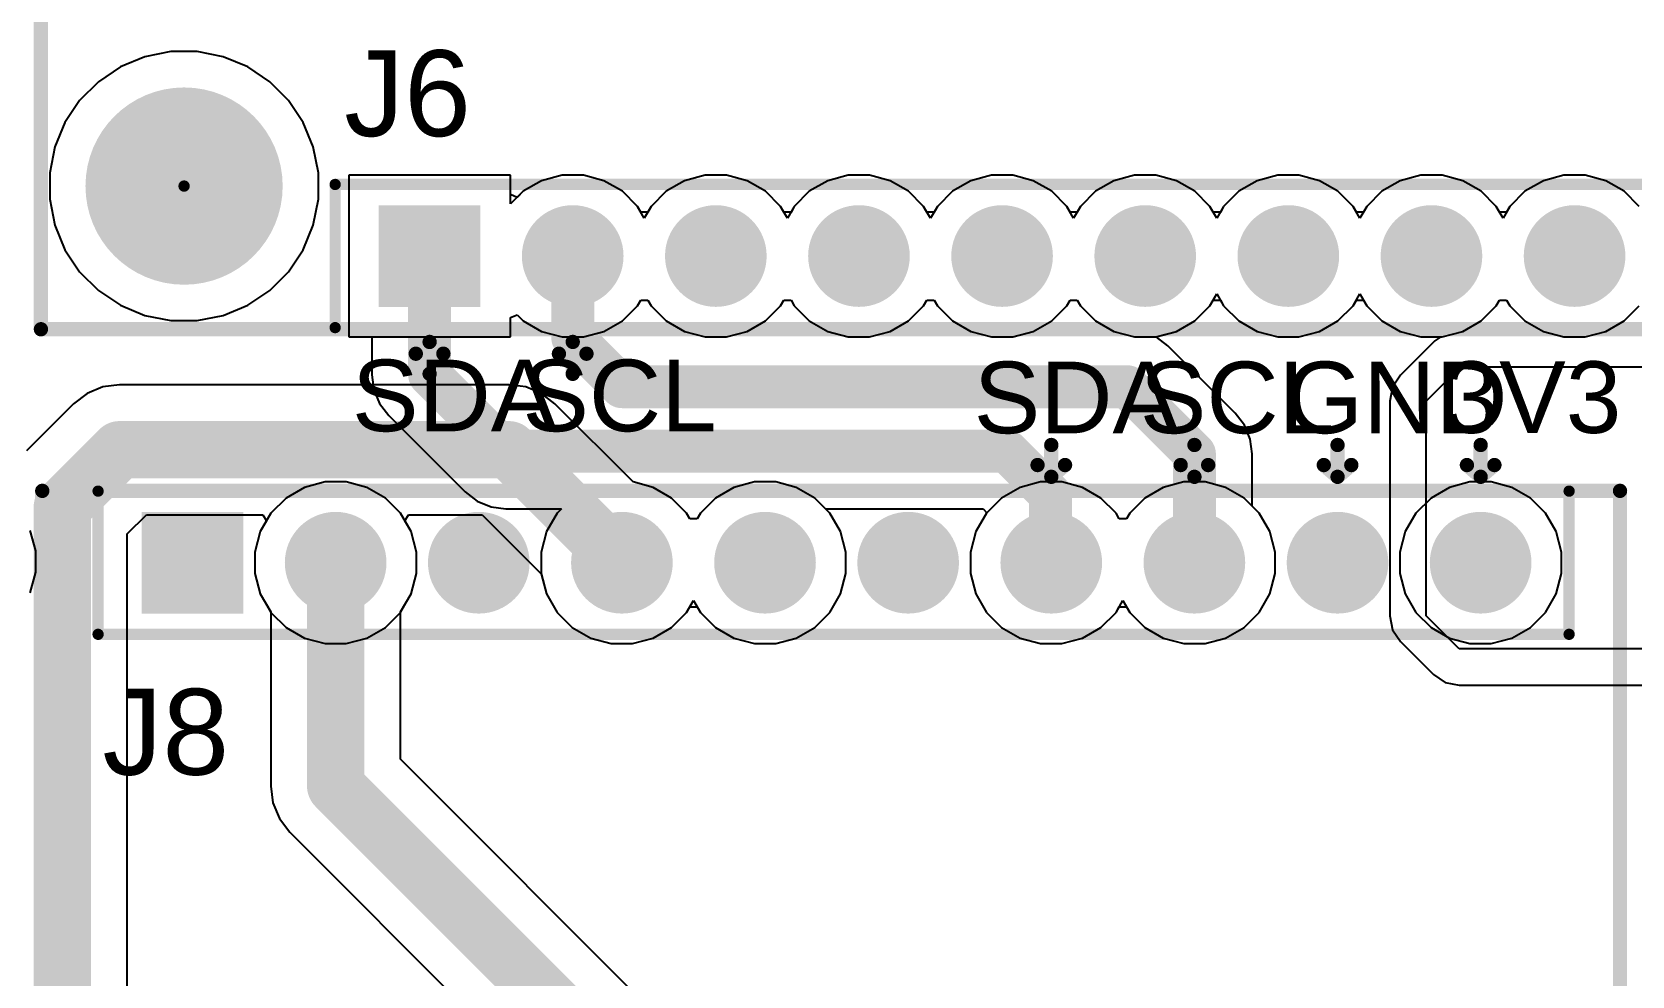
# Model space of a CAD drawing. Header units: millimetres. Extents: x 0 to 97, y 0 to 137.
# Drawn here: x 28.04 to 56.43, y 66.23 to 82.98 of the extents above; entities that cross this region are included whole.
import ezdxf

# ---------------------------------------------------------------- set-up
doc = ezdxf.new("R2010")
doc.units = ezdxf.units.MM
for name, color, linetype in [('BottomLayer', 5, 'Continuous'), ('BottomSolder', 6, 'Continuous'), ('MultiLayer', 9, 'Continuous'), ('PadHoleLayer', 156, 'Continuous'), ('TopLayer', 1, 'Continuous'), ('TopOverlay', 2, 'Continuous'), ('TopSolder', 216, 'Continuous')]:
    doc.layers.add(name, color=color, linetype=linetype)
doc.styles.add('Arial', font='', dxfattribs={"height": 0.2})
doc.styles.get('Arial').set_extended_font_data('Arial')

# ---------------------------------------------------------------- blocks, each defined once
blk = doc.blocks.new('HDR1X10_F______12')
at = {"layer": 'BottomLayer'}
blk.add_hatch(color=5, dxfattribs=at).paths.add_polyline_path([(-12.23, 0.8), (-10.63, 0.8), (-10.63, -0.8), (-12.23, -0.8)])
h = blk.add_hatch(color=5, dxfattribs=at)
edge = h.paths.add_edge_path()
edge.add_arc((-8.89, 0), 0.8, 0, 360)
h = blk.add_hatch(color=5, dxfattribs=at)
edge = h.paths.add_edge_path()
edge.add_arc((-6.35, 0), 0.8, 0, 360)
h = blk.add_hatch(color=5, dxfattribs=at)
edge = h.paths.add_edge_path()
edge.add_arc((-3.81, 0), 0.8, 0, 360)
h = blk.add_hatch(color=5, dxfattribs=at)
edge = h.paths.add_edge_path()
edge.add_arc((-1.27, 0), 0.8, 0, 360)
h = blk.add_hatch(color=5, dxfattribs=at)
edge = h.paths.add_edge_path()
edge.add_arc((1.27, 0), 0.8, 0, 360)
h = blk.add_hatch(color=5, dxfattribs=at)
edge = h.paths.add_edge_path()
edge.add_arc((3.81, 0), 0.8, 0, 360)
h = blk.add_hatch(color=5, dxfattribs=at)
edge = h.paths.add_edge_path()
edge.add_arc((6.35, 0), 0.8, 0, 360)
h = blk.add_hatch(color=5, dxfattribs=at)
edge = h.paths.add_edge_path()
edge.add_arc((8.89, 0), 0.8, 0, 360)
h = blk.add_hatch(color=5, dxfattribs=at)
edge = h.paths.add_edge_path()
edge.add_arc((11.43, 0), 0.8, 0, 360)
at = {"layer": 'BottomSolder'}
blk.add_hatch(color=6, dxfattribs=at).paths.add_polyline_path([(-12.332, 0.902), (-10.528, 0.902), (-10.528, -0.902), (-12.332, -0.902)])
h = blk.add_hatch(color=6, dxfattribs=at)
edge = h.paths.add_edge_path()
edge.add_arc((-8.89, 0), 0.902, 0, 360)
h = blk.add_hatch(color=6, dxfattribs=at)
edge = h.paths.add_edge_path()
edge.add_arc((-6.35, 0), 0.902, 0, 360)
h = blk.add_hatch(color=6, dxfattribs=at)
edge = h.paths.add_edge_path()
edge.add_arc((-3.81, 0), 0.902, 0, 360)
h = blk.add_hatch(color=6, dxfattribs=at)
edge = h.paths.add_edge_path()
edge.add_arc((-1.27, 0), 0.902, 0, 360)
h = blk.add_hatch(color=6, dxfattribs=at)
edge = h.paths.add_edge_path()
edge.add_arc((1.27, 0), 0.902, 0, 360)
h = blk.add_hatch(color=6, dxfattribs=at)
edge = h.paths.add_edge_path()
edge.add_arc((3.81, 0), 0.902, 0, 360)
h = blk.add_hatch(color=6, dxfattribs=at)
edge = h.paths.add_edge_path()
edge.add_arc((6.35, 0), 0.902, 0, 360)
h = blk.add_hatch(color=6, dxfattribs=at)
edge = h.paths.add_edge_path()
edge.add_arc((8.89, 0), 0.902, 0, 360)
h = blk.add_hatch(color=6, dxfattribs=at)
edge = h.paths.add_edge_path()
edge.add_arc((11.43, 0), 0.902, 0, 360)
at = {"layer": 'MultiLayer'}
blk.add_hatch(color=9, dxfattribs=at).paths.add_polyline_path([(-12.23, 0.8), (-10.63, 0.8), (-10.63, -0.8), (-12.23, -0.8)])
h = blk.add_hatch(color=9, dxfattribs=at)
edge = h.paths.add_edge_path()
edge.add_arc((-8.89, 0), 0.8, 0, 360)
h = blk.add_hatch(color=9, dxfattribs=at)
edge = h.paths.add_edge_path()
edge.add_arc((-6.35, 0), 0.8, 0, 360)
h = blk.add_hatch(color=9, dxfattribs=at)
edge = h.paths.add_edge_path()
edge.add_arc((-3.81, 0), 0.8, 0, 360)
h = blk.add_hatch(color=9, dxfattribs=at)
edge = h.paths.add_edge_path()
edge.add_arc((-1.27, 0), 0.8, 0, 360)
h = blk.add_hatch(color=9, dxfattribs=at)
edge = h.paths.add_edge_path()
edge.add_arc((1.27, 0), 0.8, 0, 360)
h = blk.add_hatch(color=9, dxfattribs=at)
edge = h.paths.add_edge_path()
edge.add_arc((3.81, 0), 0.8, 0, 360)
h = blk.add_hatch(color=9, dxfattribs=at)
edge = h.paths.add_edge_path()
edge.add_arc((6.35, 0), 0.8, 0, 360)
h = blk.add_hatch(color=9, dxfattribs=at)
edge = h.paths.add_edge_path()
edge.add_arc((8.89, 0), 0.8, 0, 360)
h = blk.add_hatch(color=9, dxfattribs=at)
edge = h.paths.add_edge_path()
edge.add_arc((11.43, 0), 0.8, 0, 360)
at = {"layer": 'PadHoleLayer'}
h = blk.add_hatch(color=156, dxfattribs=at)
edge = h.paths.add_edge_path()
edge.add_arc((-11.43, 0), 0.475, 0, 360)
h = blk.add_hatch(color=156, dxfattribs=at)
edge = h.paths.add_edge_path()
edge.add_arc((-8.89, 0), 0.475, 0, 360)
h = blk.add_hatch(color=156, dxfattribs=at)
edge = h.paths.add_edge_path()
edge.add_arc((-6.35, 0), 0.475, 0, 360)
h = blk.add_hatch(color=156, dxfattribs=at)
edge = h.paths.add_edge_path()
edge.add_arc((-3.81, 0), 0.475, 0, 360)
h = blk.add_hatch(color=156, dxfattribs=at)
edge = h.paths.add_edge_path()
edge.add_arc((-1.27, 0), 0.475, 0, 360)
h = blk.add_hatch(color=156, dxfattribs=at)
edge = h.paths.add_edge_path()
edge.add_arc((1.27, 0), 0.475, 0, 360)
h = blk.add_hatch(color=156, dxfattribs=at)
edge = h.paths.add_edge_path()
edge.add_arc((3.81, 0), 0.475, 0, 360)
h = blk.add_hatch(color=156, dxfattribs=at)
edge = h.paths.add_edge_path()
edge.add_arc((6.35, 0), 0.475, 0, 360)
h = blk.add_hatch(color=156, dxfattribs=at)
edge = h.paths.add_edge_path()
edge.add_arc((8.89, 0), 0.475, 0, 360)
h = blk.add_hatch(color=156, dxfattribs=at)
edge = h.paths.add_edge_path()
edge.add_arc((11.43, 0), 0.475, 0, 360)
at = {"layer": 'TopLayer'}
blk.add_hatch(color=1, dxfattribs=at).paths.add_polyline_path([(-12.23, 0.8), (-10.63, 0.8), (-10.63, -0.8), (-12.23, -0.8)])
h = blk.add_hatch(color=1, dxfattribs=at)
edge = h.paths.add_edge_path()
edge.add_arc((-8.89, 0), 0.8, 0, 360)
h = blk.add_hatch(color=1, dxfattribs=at)
edge = h.paths.add_edge_path()
edge.add_arc((-6.35, 0), 0.8, 0, 360)
h = blk.add_hatch(color=1, dxfattribs=at)
edge = h.paths.add_edge_path()
edge.add_arc((-3.81, 0), 0.8, 0, 360)
h = blk.add_hatch(color=1, dxfattribs=at)
edge = h.paths.add_edge_path()
edge.add_arc((-1.27, 0), 0.8, 0, 360)
h = blk.add_hatch(color=1, dxfattribs=at)
edge = h.paths.add_edge_path()
edge.add_arc((1.27, 0), 0.8, 0, 360)
h = blk.add_hatch(color=1, dxfattribs=at)
edge = h.paths.add_edge_path()
edge.add_arc((3.81, 0), 0.8, 0, 360)
h = blk.add_hatch(color=1, dxfattribs=at)
edge = h.paths.add_edge_path()
edge.add_arc((6.35, 0), 0.8, 0, 360)
h = blk.add_hatch(color=1, dxfattribs=at)
edge = h.paths.add_edge_path()
edge.add_arc((8.89, 0), 0.8, 0, 360)
h = blk.add_hatch(color=1, dxfattribs=at)
edge = h.paths.add_edge_path()
edge.add_arc((11.43, 0), 0.8, 0, 360)
at = {"layer": 'TopSolder'}
blk.add_hatch(color=216, dxfattribs=at).paths.add_polyline_path([(-12.332, 0.902), (-10.528, 0.902), (-10.528, -0.902), (-12.332, -0.902)])
h = blk.add_hatch(color=216, dxfattribs=at)
edge = h.paths.add_edge_path()
edge.add_arc((-8.89, 0), 0.902, 0, 360)
h = blk.add_hatch(color=216, dxfattribs=at)
edge = h.paths.add_edge_path()
edge.add_arc((-6.35, 0), 0.902, 0, 360)
h = blk.add_hatch(color=216, dxfattribs=at)
edge = h.paths.add_edge_path()
edge.add_arc((-3.81, 0), 0.902, 0, 360)
h = blk.add_hatch(color=216, dxfattribs=at)
edge = h.paths.add_edge_path()
edge.add_arc((-1.27, 0), 0.902, 0, 360)
h = blk.add_hatch(color=216, dxfattribs=at)
edge = h.paths.add_edge_path()
edge.add_arc((1.27, 0), 0.902, 0, 360)
h = blk.add_hatch(color=216, dxfattribs=at)
edge = h.paths.add_edge_path()
edge.add_arc((3.81, 0), 0.902, 0, 360)
h = blk.add_hatch(color=216, dxfattribs=at)
edge = h.paths.add_edge_path()
edge.add_arc((6.35, 0), 0.902, 0, 360)
h = blk.add_hatch(color=216, dxfattribs=at)
edge = h.paths.add_edge_path()
edge.add_arc((8.89, 0), 0.902, 0, 360)
h = blk.add_hatch(color=216, dxfattribs=at)
edge = h.paths.add_edge_path()
edge.add_arc((11.43, 0), 0.902, 0, 360)
at = {"layer": 'TopOverlay', "const_width": 0.2}
for points in [[(-13.106, 1.27), (13, 1.27)], [(-13.106, -1.27), (-13.106, 1.27)], [(13, -1.27), (13, 1.27)], [(-13.106, -1.27), (13, -1.27)]]:
    blk.add_lwpolyline(points, dxfattribs=at)
at = {"layer": 'TopOverlay', "const_width": 0.1}
for points in [[(-13.156, 1.27, 1), (-13.056, 1.27, 1)], [(-13.156, 1.27, 1), (-13.056, 1.27, 1)], [(12.95, 1.27, 1), (13.05, 1.27, 1)], [(12.95, 1.27, 1), (13.05, 1.27, 1)], [(-13.156, -1.27, 1), (-13.056, -1.27, 1)], [(-13.156, -1.27, 1), (-13.056, -1.27, 1)], [(12.95, -1.27, 1), (13.05, -1.27, 1)], [(12.95, -1.27, 1), (13.05, -1.27, 1)]]:
    blk.add_lwpolyline(points, format="xyb", close=True, dxfattribs=at)
blk = doc.blocks.new('HDR1X16_F______14')
at = {"layer": 'BottomLayer'}
blk.add_hatch(color=5, dxfattribs=at).paths.add_polyline_path([(-19.85, 0.8), (-18.25, 0.8), (-18.25, -0.8), (-19.85, -0.8)])
h = blk.add_hatch(color=5, dxfattribs=at)
edge = h.paths.add_edge_path()
edge.add_arc((-16.51, 0), 0.8, 0, 360)
h = blk.add_hatch(color=5, dxfattribs=at)
edge = h.paths.add_edge_path()
edge.add_arc((-13.97, 0), 0.8, 0, 360)
h = blk.add_hatch(color=5, dxfattribs=at)
edge = h.paths.add_edge_path()
edge.add_arc((-11.43, 0), 0.8, 0, 360)
h = blk.add_hatch(color=5, dxfattribs=at)
edge = h.paths.add_edge_path()
edge.add_arc((-8.89, 0), 0.8, 0, 360)
h = blk.add_hatch(color=5, dxfattribs=at)
edge = h.paths.add_edge_path()
edge.add_arc((-6.35, 0), 0.8, 0, 360)
h = blk.add_hatch(color=5, dxfattribs=at)
edge = h.paths.add_edge_path()
edge.add_arc((-3.81, 0), 0.8, 0, 360)
h = blk.add_hatch(color=5, dxfattribs=at)
edge = h.paths.add_edge_path()
edge.add_arc((-1.27, 0), 0.8, 0, 360)
h = blk.add_hatch(color=5, dxfattribs=at)
edge = h.paths.add_edge_path()
edge.add_arc((1.27, 0), 0.8, 0, 360)
at = {"layer": 'BottomSolder'}
blk.add_hatch(color=6, dxfattribs=at).paths.add_polyline_path([(-19.952, 0.902), (-18.148, 0.902), (-18.148, -0.902), (-19.952, -0.902)])
h = blk.add_hatch(color=6, dxfattribs=at)
edge = h.paths.add_edge_path()
edge.add_arc((-16.51, 0), 0.902, 0, 360)
h = blk.add_hatch(color=6, dxfattribs=at)
edge = h.paths.add_edge_path()
edge.add_arc((-13.97, 0), 0.902, 0, 360)
h = blk.add_hatch(color=6, dxfattribs=at)
edge = h.paths.add_edge_path()
edge.add_arc((-11.43, 0), 0.902, 0, 360)
h = blk.add_hatch(color=6, dxfattribs=at)
edge = h.paths.add_edge_path()
edge.add_arc((-8.89, 0), 0.902, 0, 360)
h = blk.add_hatch(color=6, dxfattribs=at)
edge = h.paths.add_edge_path()
edge.add_arc((-6.35, 0), 0.902, 0, 360)
h = blk.add_hatch(color=6, dxfattribs=at)
edge = h.paths.add_edge_path()
edge.add_arc((-3.81, 0), 0.902, 0, 360)
h = blk.add_hatch(color=6, dxfattribs=at)
edge = h.paths.add_edge_path()
edge.add_arc((-1.27, 0), 0.902, 0, 360)
h = blk.add_hatch(color=6, dxfattribs=at)
edge = h.paths.add_edge_path()
edge.add_arc((1.27, 0), 0.902, 0, 360)
at = {"layer": 'MultiLayer'}
blk.add_hatch(color=9, dxfattribs=at).paths.add_polyline_path([(-19.85, 0.8), (-18.25, 0.8), (-18.25, -0.8), (-19.85, -0.8)])
h = blk.add_hatch(color=9, dxfattribs=at)
edge = h.paths.add_edge_path()
edge.add_arc((-16.51, 0), 0.8, 0, 360)
h = blk.add_hatch(color=9, dxfattribs=at)
edge = h.paths.add_edge_path()
edge.add_arc((-13.97, 0), 0.8, 0, 360)
h = blk.add_hatch(color=9, dxfattribs=at)
edge = h.paths.add_edge_path()
edge.add_arc((-11.43, 0), 0.8, 0, 360)
h = blk.add_hatch(color=9, dxfattribs=at)
edge = h.paths.add_edge_path()
edge.add_arc((-8.89, 0), 0.8, 0, 360)
h = blk.add_hatch(color=9, dxfattribs=at)
edge = h.paths.add_edge_path()
edge.add_arc((-6.35, 0), 0.8, 0, 360)
h = blk.add_hatch(color=9, dxfattribs=at)
edge = h.paths.add_edge_path()
edge.add_arc((-3.81, 0), 0.8, 0, 360)
h = blk.add_hatch(color=9, dxfattribs=at)
edge = h.paths.add_edge_path()
edge.add_arc((-1.27, 0), 0.8, 0, 360)
h = blk.add_hatch(color=9, dxfattribs=at)
edge = h.paths.add_edge_path()
edge.add_arc((1.27, 0), 0.8, 0, 360)
at = {"layer": 'PadHoleLayer'}
h = blk.add_hatch(color=156, dxfattribs=at)
edge = h.paths.add_edge_path()
edge.add_arc((-19.05, 0), 0.475, 0, 360)
h = blk.add_hatch(color=156, dxfattribs=at)
edge = h.paths.add_edge_path()
edge.add_arc((-16.51, 0), 0.475, 0, 360)
h = blk.add_hatch(color=156, dxfattribs=at)
edge = h.paths.add_edge_path()
edge.add_arc((-13.97, 0), 0.475, 0, 360)
h = blk.add_hatch(color=156, dxfattribs=at)
edge = h.paths.add_edge_path()
edge.add_arc((-11.43, 0), 0.475, 0, 360)
h = blk.add_hatch(color=156, dxfattribs=at)
edge = h.paths.add_edge_path()
edge.add_arc((-8.89, 0), 0.475, 0, 360)
h = blk.add_hatch(color=156, dxfattribs=at)
edge = h.paths.add_edge_path()
edge.add_arc((-6.35, 0), 0.475, 0, 360)
h = blk.add_hatch(color=156, dxfattribs=at)
edge = h.paths.add_edge_path()
edge.add_arc((-3.81, 0), 0.475, 0, 360)
h = blk.add_hatch(color=156, dxfattribs=at)
edge = h.paths.add_edge_path()
edge.add_arc((-1.27, 0), 0.475, 0, 360)
h = blk.add_hatch(color=156, dxfattribs=at)
edge = h.paths.add_edge_path()
edge.add_arc((1.27, 0), 0.475, 0, 360)
at = {"layer": 'TopLayer'}
blk.add_hatch(color=1, dxfattribs=at).paths.add_polyline_path([(-19.85, 0.8), (-18.25, 0.8), (-18.25, -0.8), (-19.85, -0.8)])
h = blk.add_hatch(color=1, dxfattribs=at)
edge = h.paths.add_edge_path()
edge.add_arc((-16.51, 0), 0.8, 0, 360)
h = blk.add_hatch(color=1, dxfattribs=at)
edge = h.paths.add_edge_path()
edge.add_arc((-13.97, 0), 0.8, 0, 360)
h = blk.add_hatch(color=1, dxfattribs=at)
edge = h.paths.add_edge_path()
edge.add_arc((-11.43, 0), 0.8, 0, 360)
h = blk.add_hatch(color=1, dxfattribs=at)
edge = h.paths.add_edge_path()
edge.add_arc((-8.89, 0), 0.8, 0, 360)
h = blk.add_hatch(color=1, dxfattribs=at)
edge = h.paths.add_edge_path()
edge.add_arc((-6.35, 0), 0.8, 0, 360)
h = blk.add_hatch(color=1, dxfattribs=at)
edge = h.paths.add_edge_path()
edge.add_arc((-3.81, 0), 0.8, 0, 360)
h = blk.add_hatch(color=1, dxfattribs=at)
edge = h.paths.add_edge_path()
edge.add_arc((-1.27, 0), 0.8, 0, 360)
h = blk.add_hatch(color=1, dxfattribs=at)
edge = h.paths.add_edge_path()
edge.add_arc((1.27, 0), 0.8, 0, 360)
at = {"layer": 'TopSolder'}
blk.add_hatch(color=216, dxfattribs=at).paths.add_polyline_path([(-19.952, 0.902), (-18.148, 0.902), (-18.148, -0.902), (-19.952, -0.902)])
h = blk.add_hatch(color=216, dxfattribs=at)
edge = h.paths.add_edge_path()
edge.add_arc((-16.51, 0), 0.902, 0, 360)
h = blk.add_hatch(color=216, dxfattribs=at)
edge = h.paths.add_edge_path()
edge.add_arc((-13.97, 0), 0.902, 0, 360)
h = blk.add_hatch(color=216, dxfattribs=at)
edge = h.paths.add_edge_path()
edge.add_arc((-11.43, 0), 0.902, 0, 360)
h = blk.add_hatch(color=216, dxfattribs=at)
edge = h.paths.add_edge_path()
edge.add_arc((-8.89, 0), 0.902, 0, 360)
h = blk.add_hatch(color=216, dxfattribs=at)
edge = h.paths.add_edge_path()
edge.add_arc((-6.35, 0), 0.902, 0, 360)
h = blk.add_hatch(color=216, dxfattribs=at)
edge = h.paths.add_edge_path()
edge.add_arc((-3.81, 0), 0.902, 0, 360)
h = blk.add_hatch(color=216, dxfattribs=at)
edge = h.paths.add_edge_path()
edge.add_arc((-1.27, 0), 0.902, 0, 360)
h = blk.add_hatch(color=216, dxfattribs=at)
edge = h.paths.add_edge_path()
edge.add_arc((1.27, 0), 0.902, 0, 360)
at = {"layer": 'TopOverlay', "const_width": 0.2}
for points in [[(-20.726, 1.27), (20.26, 1.27)], [(-20.726, -1.27), (-20.726, 1.27)], [(-20.726, -1.27), (20.26, -1.27)]]:
    blk.add_lwpolyline(points, dxfattribs=at)
at = {"layer": 'TopOverlay', "const_width": 0.1}
for points in [[(-20.776, 1.27, 1), (-20.676, 1.27, 1)], [(-20.776, 1.27, 1), (-20.676, 1.27, 1)], [(-20.776, -1.27, 1), (-20.676, -1.27, 1)], [(-20.776, -1.27, 1), (-20.676, -1.27, 1)]]:
    blk.add_lwpolyline(points, format="xyb", close=True, dxfattribs=at)

msp = doc.modelspace()

# ---------------------------------------------------------------- hatches: boundary and pattern name
at = {"layer": 'BottomSolder'}
h = msp.add_hatch(color=6, dxfattribs=at)
edge = h.paths.add_edge_path()
edge.add_arc((30.736, 80.242), 0.102, 0, 360)
at = {"layer": 'PadHoleLayer'}
h = msp.add_hatch(color=156, dxfattribs=at)
edge = h.paths.add_edge_path()
edge.add_arc((30.736, 80.242), 1.75, 0, 360)
at = {"layer": 'TopSolder'}
h = msp.add_hatch(color=216, dxfattribs=at)
edge = h.paths.add_edge_path()
edge.add_arc((30.736, 80.242), 0.102, 0, 360)

# ---------------------------------------------------------------- linework, layer by layer
at = {"layer": 'BottomLayer'}
for p, q in [((29.606, 82.355), (29.215, 82.094)), ((30.04, 82.535), (29.606, 82.355)), ((30.501, 82.627), (30.04, 82.535)), ((30.971, 82.627), (30.501, 82.627)), ((31.431, 82.535), (30.971, 82.627)), ((31.865, 82.355), (31.431, 82.535)), ((32.256, 82.094), (31.865, 82.355)), ((29.215, 82.094), (28.883, 81.762)), ((32.588, 81.762), (32.256, 82.094)), ((28.883, 81.762), (28.622, 81.372)), ((32.849, 81.372), (32.588, 81.762)), ((28.622, 81.372), (28.442, 80.937)), ((33.029, 80.937), (32.849, 81.372)), ((28.442, 80.937), (28.351, 80.477)), ((33.121, 80.477), (33.029, 80.937)), ((28.351, 80.477), (28.351, 80.007)), ((33.121, 80.007), (33.121, 80.477)), ((36.528, 80.436), (33.658, 80.436)), ((33.658, 80.436), (33.658, 77.566)), ((36.528, 80.091), (36.528, 80.436)), ((37.444, 80.436), (37.079, 80.338)), ((37.822, 80.436), (37.444, 80.436)), ((38.187, 80.338), (37.822, 80.436)), ((39.984, 80.436), (39.619, 80.338)), ((40.362, 80.436), (39.984, 80.436)), ((40.727, 80.338), (40.362, 80.436)), ((42.524, 80.436), (42.159, 80.338)), ((42.902, 80.436), (42.524, 80.436)), ((43.267, 80.338), (42.902, 80.436)), ((45.064, 80.436), (44.699, 80.338)), ((45.442, 80.436), (45.064, 80.436)), ((45.807, 80.338), (45.442, 80.436)), ((47.604, 80.436), (47.239, 80.338)), ((47.982, 80.436), (47.604, 80.436)), ((48.347, 80.338), (47.982, 80.436)), ((50.144, 80.436), (49.779, 80.338)), ((50.522, 80.436), (50.144, 80.436)), ((50.887, 80.338), (50.522, 80.436)), ((52.684, 80.436), (52.319, 80.338)), ((53.062, 80.436), (52.684, 80.436)), ((53.427, 80.338), (53.062, 80.436)), ((55.224, 80.436), (54.859, 80.338)), ((55.602, 80.436), (55.224, 80.436)), ((55.967, 80.338), (55.602, 80.436)), ((36.645, 80.042), (36.528, 80.091)), ((36.752, 80.149), (36.645, 80.042)), ((37.079, 80.338), (36.752, 80.149)), ((38.514, 80.149), (38.187, 80.338)), ((38.781, 79.882), (38.514, 80.149)), ((39.292, 80.149), (39.025, 79.882)), ((39.619, 80.338), (39.292, 80.149)), ((41.054, 80.149), (40.727, 80.338)), ((41.321, 79.882), (41.054, 80.149)), ((41.832, 80.149), (41.565, 79.882)), ((42.159, 80.338), (41.832, 80.149)), ((43.594, 80.149), (43.267, 80.338)), ((43.861, 79.882), (43.594, 80.149)), ((44.372, 80.149), (44.105, 79.882)), ((44.699, 80.338), (44.372, 80.149)), ((46.134, 80.149), (45.807, 80.338)), ((46.401, 79.882), (46.134, 80.149)), ((46.912, 80.149), (46.645, 79.882)), ((47.239, 80.338), (46.912, 80.149)), ((48.674, 80.149), (48.347, 80.338)), ((48.941, 79.882), (48.674, 80.149)), ((49.452, 80.149), (49.185, 79.882)), ((49.779, 80.338), (49.452, 80.149)), ((51.214, 80.149), (50.887, 80.338)), ((51.481, 79.882), (51.214, 80.149)), ((51.992, 80.149), (51.725, 79.882)), ((52.319, 80.338), (51.992, 80.149)), ((53.754, 80.149), (53.427, 80.338)), ((54.021, 79.882), (53.754, 80.149)), ((54.532, 80.149), (54.265, 79.882)), ((54.859, 80.338), (54.532, 80.149)), ((56.294, 80.149), (55.967, 80.338)), ((56.561, 79.882), (56.294, 80.149)), ((28.351, 80.007), (28.442, 79.546)), ((33.029, 79.546), (33.121, 80.007)), ((38.84, 79.781), (38.781, 79.882)), ((39.025, 79.882), (38.967, 79.781)), ((41.38, 79.781), (41.321, 79.882)), ((41.565, 79.882), (41.507, 79.781)), ((43.92, 79.781), (43.861, 79.882)), ((44.105, 79.882), (44.047, 79.781)), ((46.46, 79.781), (46.401, 79.882)), ((46.645, 79.882), (46.587, 79.781)), ((49, 79.781), (48.941, 79.882)), ((49.185, 79.882), (49.127, 79.781)), ((51.54, 79.781), (51.481, 79.882)), ((51.725, 79.882), (51.667, 79.781)), ((54.08, 79.781), (54.021, 79.882)), ((54.265, 79.882), (54.207, 79.781)), ((28.442, 79.546), (28.622, 79.112)), ((32.849, 79.112), (33.029, 79.546)), ((38.967, 79.781), (38.84, 79.781)), ((41.507, 79.781), (41.38, 79.781)), ((44.047, 79.781), (43.92, 79.781)), ((46.587, 79.781), (46.46, 79.781)), ((49.127, 79.781), (49, 79.781)), ((51.667, 79.781), (51.54, 79.781)), ((54.207, 79.781), (54.08, 79.781)), ((28.622, 79.112), (28.883, 78.721)), ((32.588, 78.721), (32.849, 79.112)), ((28.883, 78.721), (29.215, 78.389)), ((32.256, 78.389), (32.588, 78.721)), ((29.215, 78.389), (29.606, 78.128)), ((31.865, 78.128), (32.256, 78.389)), ((29.606, 78.128), (30.04, 77.948)), ((31.431, 77.948), (31.865, 78.128)), ((38.514, 77.852), (38.781, 78.119)), ((38.781, 78.119), (38.84, 78.22)), ((38.84, 78.22), (38.967, 78.22)), ((38.967, 78.22), (39.025, 78.119)), ((39.025, 78.119), (39.292, 77.852)), ((41.054, 77.852), (41.321, 78.119)), ((41.321, 78.119), (41.38, 78.22)), ((41.38, 78.22), (41.507, 78.22)), ((41.507, 78.22), (41.565, 78.119)), ((41.565, 78.119), (41.832, 77.852)), ((43.594, 77.852), (43.861, 78.119)), ((43.861, 78.119), (43.92, 78.22)), ((43.92, 78.22), (44.047, 78.22)), ((44.047, 78.22), (44.105, 78.119)), ((44.105, 78.119), (44.372, 77.852)), ((46.134, 77.852), (46.401, 78.119)), ((46.401, 78.119), (46.46, 78.22)), ((46.46, 78.22), (46.587, 78.22)), ((46.587, 78.22), (46.645, 78.119)), ((46.645, 78.119), (46.912, 77.852)), ((48.674, 77.852), (48.941, 78.119)), ((48.941, 78.119), (49, 78.22)), ((49, 78.22), (49.127, 78.22)), ((49.127, 78.22), (49.185, 78.119)), ((49.185, 78.119), (49.452, 77.852)), ((51.214, 77.852), (51.481, 78.119)), ((51.481, 78.119), (51.54, 78.22)), ((51.54, 78.22), (51.667, 78.22)), ((51.667, 78.22), (51.725, 78.119)), ((51.725, 78.119), (51.992, 77.852)), ((53.754, 77.852), (54.021, 78.119)), ((54.021, 78.119), (54.08, 78.22)), ((54.08, 78.22), (54.207, 78.22)), ((54.207, 78.22), (54.265, 78.119)), ((54.265, 78.119), (54.532, 77.852)), ((56.294, 77.852), (56.561, 78.119)), ((30.04, 77.948), (30.501, 77.857)), ((30.501, 77.857), (30.971, 77.857)), ((30.971, 77.857), (31.431, 77.948)), ((36.528, 77.91), (36.645, 77.959)), ((36.528, 77.566), (36.528, 77.91)), ((36.645, 77.959), (36.752, 77.852)), ((36.752, 77.852), (37.079, 77.663)), ((38.187, 77.663), (38.514, 77.852)), ((39.292, 77.852), (39.619, 77.663)), ((40.727, 77.663), (41.054, 77.852)), ((41.832, 77.852), (42.159, 77.663)), ((43.267, 77.663), (43.594, 77.852)), ((44.372, 77.852), (44.699, 77.663)), ((45.807, 77.663), (46.134, 77.852)), ((46.912, 77.852), (47.239, 77.663)), ((48.347, 77.663), (48.674, 77.852)), ((49.452, 77.852), (49.779, 77.663)), ((50.887, 77.663), (51.214, 77.852)), ((51.992, 77.852), (52.319, 77.663)), ((53.427, 77.663), (53.754, 77.852)), ((54.532, 77.852), (54.859, 77.663)), ((55.967, 77.663), (56.294, 77.852)), ((33.658, 77.566), (36.528, 77.566)), ((37.079, 77.663), (37.444, 77.566)), ((37.444, 77.566), (37.822, 77.566)), ((37.822, 77.566), (38.187, 77.663)), ((39.619, 77.663), (39.984, 77.566)), ((39.984, 77.566), (40.362, 77.566)), ((40.362, 77.566), (40.727, 77.663)), ((42.159, 77.663), (42.524, 77.566)), ((42.524, 77.566), (42.902, 77.566)), ((42.902, 77.566), (43.267, 77.663)), ((44.699, 77.663), (45.064, 77.566)), ((45.064, 77.566), (45.442, 77.566)), ((45.442, 77.566), (45.807, 77.663)), ((47.239, 77.663), (47.604, 77.566)), ((47.604, 77.566), (47.982, 77.566)), ((47.982, 77.566), (48.347, 77.663)), ((49.779, 77.663), (50.144, 77.566)), ((50.144, 77.566), (50.522, 77.566)), ((50.522, 77.566), (50.887, 77.663)), ((52.319, 77.663), (52.684, 77.566)), ((52.684, 77.566), (53.062, 77.566)), ((53.062, 77.566), (53.427, 77.663)), ((54.859, 77.663), (55.224, 77.566)), ((55.224, 77.566), (55.602, 77.566)), ((55.602, 77.566), (55.967, 77.663)), ((29.293, 76.679), (29.015, 76.563)), ((29.591, 76.718), (29.293, 76.679)), ((36.502, 76.718), (29.591, 76.718)), ((36.8, 76.679), (36.502, 76.718)), ((37.078, 76.563), (36.8, 76.679)), ((29.015, 76.563), (28.776, 76.38)), ((37.317, 76.38), (37.078, 76.563)), ((28.776, 76.38), (27.94, 75.545)), ((28.776, 76.38), (28.776, 76.38)), ((38.704, 74.993), (37.317, 76.38)), ((39.06, 74.897), (38.704, 74.993)), ((40.857, 74.995), (40.493, 74.897)), ((41.235, 74.995), (40.857, 74.995)), ((41.6, 74.897), (41.235, 74.995)), ((45.937, 74.995), (45.573, 74.897)), ((46.315, 74.995), (45.937, 74.995)), ((46.68, 74.897), (46.315, 74.995)), ((48.477, 74.995), (48.113, 74.897)), ((48.855, 74.995), (48.477, 74.995)), ((49.22, 74.897), (48.855, 74.995)), ((53.557, 74.995), (53.193, 74.897)), ((53.935, 74.995), (53.557, 74.995)), ((54.3, 74.897), (53.935, 74.995)), ((39.388, 74.708), (39.06, 74.897)), ((39.655, 74.441), (39.388, 74.708)), ((40.165, 74.708), (39.898, 74.441)), ((40.493, 74.897), (40.165, 74.708)), ((41.928, 74.708), (41.6, 74.897)), ((42.195, 74.441), (41.928, 74.708)), ((45.245, 74.708), (44.978, 74.441)), ((45.573, 74.897), (45.245, 74.708)), ((47.008, 74.708), (46.68, 74.897)), ((47.275, 74.441), (47.008, 74.708)), ((47.785, 74.708), (47.518, 74.441)), ((48.113, 74.897), (47.785, 74.708)), ((49.548, 74.708), (49.22, 74.897)), ((49.815, 74.441), (49.548, 74.708)), ((52.865, 74.708), (52.598, 74.441)), ((53.193, 74.897), (52.865, 74.708)), ((54.628, 74.708), (54.3, 74.897)), ((54.895, 74.441), (54.628, 74.708)), ((29.728, 74.071), (30.069, 74.412)), ((30.069, 74.412), (32.134, 74.412)), ((32.134, 74.412), (32.198, 74.302)), ((34.655, 74.302), (34.719, 74.412)), ((34.719, 74.412), (36.024, 74.412)), ((36.024, 74.412), (37.074, 73.362)), ((39.713, 74.34), (39.655, 74.441)), ((39.898, 74.441), (39.84, 74.34)), ((42.384, 74.114), (42.195, 74.441)), ((44.978, 74.441), (44.789, 74.114)), ((47.333, 74.34), (47.275, 74.441)), ((47.518, 74.441), (47.46, 74.34)), ((50.004, 74.114), (49.815, 74.441)), ((52.598, 74.441), (52.409, 74.114)), ((55.084, 74.114), (54.895, 74.441)), ((32.089, 74.114), (31.991, 73.749)), ((32.198, 74.302), (32.089, 74.114)), ((34.764, 74.114), (34.655, 74.302)), ((34.861, 73.749), (34.764, 74.114)), ((39.84, 74.34), (39.713, 74.34)), ((42.481, 73.749), (42.384, 74.114)), ((44.789, 74.114), (44.691, 73.749)), ((47.46, 74.34), (47.333, 74.34)), ((50.101, 73.749), (50.004, 74.114)), ((52.409, 74.114), (52.311, 73.749)), ((55.181, 73.749), (55.084, 74.114)), ((29.728, 65.227), (29.728, 74.071)), ((31.991, 73.749), (31.991, 73.371)), ((34.861, 73.371), (34.861, 73.749)), ((42.481, 73.371), (42.481, 73.749)), ((44.691, 73.749), (44.691, 73.371)), ((50.101, 73.371), (50.101, 73.749)), ((52.311, 73.749), (52.311, 73.371)), ((55.181, 73.371), (55.181, 73.749)), ((31.991, 73.371), (32.089, 73.006)), ((34.764, 73.006), (34.861, 73.371)), ((37.074, 73.362), (37.169, 73.006)), ((42.384, 73.006), (42.481, 73.371)), ((44.691, 73.371), (44.789, 73.006)), ((50.004, 73.006), (50.101, 73.371)), ((52.311, 73.371), (52.409, 73.006)), ((55.084, 73.006), (55.181, 73.371)), ((32.089, 73.006), (32.274, 72.687)), ((34.579, 72.687), (34.764, 73.006)), ((37.169, 73.006), (37.358, 72.679)), ((42.195, 72.679), (42.384, 73.006)), ((44.789, 73.006), (44.978, 72.679)), ((49.815, 72.679), (50.004, 73.006)), ((52.409, 73.006), (52.598, 72.679)), ((54.895, 72.679), (55.084, 73.006)), ((39.655, 72.679), (39.713, 72.78)), ((39.713, 72.78), (39.84, 72.78)), ((39.84, 72.78), (39.898, 72.679)), ((47.275, 72.679), (47.333, 72.78)), ((47.333, 72.78), (47.46, 72.78)), ((47.46, 72.78), (47.518, 72.679)), ((32.274, 72.687), (32.274, 69.596)), ((34.579, 70.074), (34.579, 72.687)), ((37.358, 72.679), (37.625, 72.412)), ((37.625, 72.412), (37.953, 72.223)), ((39.06, 72.223), (39.388, 72.412)), ((39.388, 72.412), (39.655, 72.679)), ((39.898, 72.679), (40.165, 72.412)), ((40.165, 72.412), (40.493, 72.223)), ((41.6, 72.223), (41.928, 72.412)), ((41.928, 72.412), (42.195, 72.679)), ((44.978, 72.679), (45.245, 72.412)), ((45.245, 72.412), (45.573, 72.223)), ((46.68, 72.223), (47.008, 72.412)), ((47.008, 72.412), (47.275, 72.679)), ((47.518, 72.679), (47.785, 72.412)), ((47.785, 72.412), (48.113, 72.223)), ((49.22, 72.223), (49.548, 72.412)), ((49.548, 72.412), (49.815, 72.679)), ((52.598, 72.679), (52.865, 72.412)), ((52.865, 72.412), (53.193, 72.223)), ((54.3, 72.223), (54.628, 72.412)), ((54.628, 72.412), (54.895, 72.679)), ((37.953, 72.223), (38.317, 72.125)), ((38.317, 72.125), (38.695, 72.125)), ((38.695, 72.125), (39.06, 72.223)), ((40.493, 72.223), (40.857, 72.125)), ((40.857, 72.125), (41.235, 72.125)), ((41.235, 72.125), (41.6, 72.223)), ((45.573, 72.223), (45.937, 72.125)), ((45.937, 72.125), (46.315, 72.125)), ((46.315, 72.125), (46.68, 72.223)), ((48.113, 72.223), (48.477, 72.125)), ((48.477, 72.125), (48.855, 72.125)), ((48.855, 72.125), (49.22, 72.223)), ((53.193, 72.223), (53.557, 72.125)), ((53.557, 72.125), (53.935, 72.125)), ((53.935, 72.125), (54.3, 72.223)), ((48.045, 56.608), (34.579, 70.074)), ((32.274, 69.596), (32.313, 69.298)), ((32.313, 69.298), (32.428, 69.02)), ((32.428, 69.02), (32.611, 68.781)), ((32.611, 68.781), (46.077, 55.315))]:
    msp.add_line(p, q, dxfattribs=at)
at = {"layer": 'BottomLayer', "const_width": 1.016}
for points in [[(28.575, 74.549), (29.591, 75.565)], [(29.591, 75.565), (36.502, 75.565)], [(36.502, 75.565), (38.506, 73.56)], [(28.575, 65.227), (28.575, 74.549)], [(33.426, 69.596), (33.426, 73.56)], [(33.426, 69.596), (47.23, 55.792)]]:
    msp.add_lwpolyline(points, dxfattribs=at)
at = {"layer": 'BottomLayer', "const_width": 0.508}
for points in [[(29.337, 75.565, 1), (29.845, 75.565, 1)], [(29.337, 75.565, 1), (29.845, 75.565, 1)], [(36.248, 75.565, 1), (36.756, 75.565, 1)], [(36.248, 75.565, 1), (36.756, 75.565, 1)], [(28.321, 74.549, 1), (28.829, 74.549, 1)], [(28.321, 74.549, 1), (28.829, 74.549, 1)], [(33.172, 73.56, 1), (33.68, 73.56, 1)], [(38.252, 73.56, 1), (38.76, 73.56, 1)], [(33.172, 69.596, 1), (33.68, 69.596, 1)], [(33.172, 69.596, 1), (33.68, 69.596, 1)]]:
    msp.add_lwpolyline(points, format="xyb", close=True, dxfattribs=at)
at = {"layer": 'TopLayer'}
for p, q in [((29.606, 82.355), (29.215, 82.094)), ((30.04, 82.535), (29.606, 82.355)), ((30.501, 82.627), (30.04, 82.535)), ((30.971, 82.627), (30.501, 82.627)), ((31.431, 82.535), (30.971, 82.627)), ((31.865, 82.355), (31.431, 82.535)), ((32.256, 82.094), (31.865, 82.355)), ((29.215, 82.094), (28.883, 81.762)), ((32.588, 81.762), (32.256, 82.094)), ((28.883, 81.762), (28.622, 81.372)), ((32.849, 81.372), (32.588, 81.762)), ((28.622, 81.372), (28.442, 80.937)), ((33.029, 80.937), (32.849, 81.372)), ((28.442, 80.937), (28.351, 80.477)), ((33.121, 80.477), (33.029, 80.937)), ((28.351, 80.477), (28.351, 80.007)), ((33.121, 80.007), (33.121, 80.477)), ((36.528, 80.436), (33.658, 80.436)), ((33.658, 80.436), (33.658, 77.566)), ((36.528, 79.925), (36.528, 80.436)), ((37.444, 80.436), (37.079, 80.338)), ((37.822, 80.436), (37.444, 80.436)), ((38.187, 80.338), (37.822, 80.436)), ((39.984, 80.436), (39.619, 80.338)), ((40.362, 80.436), (39.984, 80.436)), ((40.727, 80.338), (40.362, 80.436)), ((42.524, 80.436), (42.159, 80.338)), ((42.902, 80.436), (42.524, 80.436)), ((43.267, 80.338), (42.902, 80.436)), ((45.064, 80.436), (44.699, 80.338)), ((45.442, 80.436), (45.064, 80.436)), ((45.807, 80.338), (45.442, 80.436)), ((47.604, 80.436), (47.239, 80.338)), ((47.982, 80.436), (47.604, 80.436)), ((48.347, 80.338), (47.982, 80.436)), ((50.144, 80.436), (49.779, 80.338)), ((50.522, 80.436), (50.144, 80.436)), ((50.887, 80.338), (50.522, 80.436)), ((52.684, 80.436), (52.319, 80.338)), ((53.062, 80.436), (52.684, 80.436)), ((53.427, 80.338), (53.062, 80.436)), ((55.224, 80.436), (54.859, 80.338)), ((55.602, 80.436), (55.224, 80.436)), ((55.967, 80.338), (55.602, 80.436)), ((36.752, 80.149), (36.528, 79.925)), ((37.079, 80.338), (36.752, 80.149)), ((38.514, 80.149), (38.187, 80.338)), ((38.781, 79.882), (38.514, 80.149)), ((39.292, 80.149), (39.025, 79.882)), ((39.619, 80.338), (39.292, 80.149)), ((41.054, 80.149), (40.727, 80.338)), ((41.321, 79.882), (41.054, 80.149)), ((41.832, 80.149), (41.565, 79.882)), ((42.159, 80.338), (41.832, 80.149)), ((43.594, 80.149), (43.267, 80.338)), ((43.861, 79.882), (43.594, 80.149)), ((44.372, 80.149), (44.105, 79.882)), ((44.699, 80.338), (44.372, 80.149)), ((46.134, 80.149), (45.807, 80.338)), ((46.401, 79.882), (46.134, 80.149)), ((46.912, 80.149), (46.645, 79.882)), ((47.239, 80.338), (46.912, 80.149)), ((48.674, 80.149), (48.347, 80.338)), ((48.941, 79.882), (48.674, 80.149)), ((49.452, 80.149), (49.185, 79.882)), ((49.779, 80.338), (49.452, 80.149)), ((51.214, 80.149), (50.887, 80.338)), ((51.481, 79.882), (51.214, 80.149)), ((51.992, 80.149), (51.725, 79.882)), ((52.319, 80.338), (51.992, 80.149)), ((53.754, 80.149), (53.427, 80.338)), ((54.021, 79.882), (53.754, 80.149)), ((54.532, 80.149), (54.265, 79.882)), ((54.859, 80.338), (54.532, 80.149)), ((56.294, 80.149), (55.967, 80.338)), ((56.561, 79.882), (56.294, 80.149)), ((28.351, 80.007), (28.442, 79.546)), ((33.029, 79.546), (33.121, 80.007)), ((38.903, 79.671), (38.781, 79.882)), ((39.025, 79.882), (38.903, 79.671)), ((41.443, 79.671), (41.321, 79.882)), ((41.565, 79.882), (41.443, 79.671)), ((43.983, 79.671), (43.861, 79.882)), ((44.105, 79.882), (43.983, 79.671)), ((46.523, 79.671), (46.401, 79.882)), ((46.645, 79.882), (46.523, 79.671)), ((49.063, 79.671), (48.941, 79.882)), ((49.185, 79.882), (49.063, 79.671)), ((51.603, 79.671), (51.481, 79.882)), ((51.725, 79.882), (51.603, 79.671)), ((54.143, 79.671), (54.021, 79.882)), ((54.265, 79.882), (54.143, 79.671)), ((28.442, 79.546), (28.622, 79.112)), ((32.849, 79.112), (33.029, 79.546)), ((28.622, 79.112), (28.883, 78.721)), ((32.588, 78.721), (32.849, 79.112)), ((28.883, 78.721), (29.215, 78.389)), ((32.256, 78.389), (32.588, 78.721)), ((29.215, 78.389), (29.606, 78.128)), ((31.865, 78.128), (32.256, 78.389)), ((29.606, 78.128), (30.04, 77.948)), ((31.431, 77.948), (31.865, 78.128)), ((48.674, 77.852), (48.941, 78.119)), ((48.941, 78.119), (49.063, 78.33)), ((49.063, 78.33), (49.185, 78.119)), ((49.185, 78.119), (49.452, 77.852)), ((51.214, 77.852), (51.481, 78.119)), ((51.481, 78.119), (51.603, 78.33)), ((51.603, 78.33), (51.725, 78.119)), ((51.725, 78.119), (51.992, 77.852)), ((30.04, 77.948), (30.501, 77.857)), ((30.501, 77.857), (30.971, 77.857)), ((30.971, 77.857), (31.431, 77.948)), ((48.347, 77.663), (48.674, 77.852)), ((49.452, 77.852), (49.779, 77.663)), ((50.887, 77.663), (51.214, 77.852)), ((51.992, 77.852), (52.319, 77.663)), ((33.658, 77.566), (34.068, 77.566)), ((34.068, 77.566), (34.068, 76.896)), ((47.989, 77.567), (48.347, 77.663)), ((48.197, 77.407), (47.989, 77.567)), ((49.779, 77.663), (50.144, 77.566)), ((50.144, 77.566), (50.522, 77.566)), ((50.522, 77.566), (50.887, 77.663)), ((52.319, 77.663), (52.684, 77.566)), ((52.684, 77.566), (53.037, 77.566)), ((53.037, 77.566), (52.933, 77.496)), ((49.391, 76.213), (48.197, 77.407)), ((52.933, 77.496), (52.323, 76.886)), ((52.781, 76.429), (53.391, 77.038)), ((53.391, 77.038), (78.537, 77.038)), ((34.068, 76.896), (34.068, 76.896)), ((34.068, 76.896), (34.103, 76.63)), ((52.183, 76.676), (52.134, 76.429)), ((52.323, 76.886), (52.183, 76.676)), ((34.103, 76.63), (34.206, 76.383)), ((34.206, 76.383), (34.368, 76.171)), ((52.134, 76.429), (52.134, 73.254)), ((52.781, 73.254), (52.781, 76.429)), ((34.368, 76.171), (35.724, 74.815)), ((49.554, 76.001), (49.391, 76.213)), ((49.391, 76.213), (49.391, 76.213)), ((49.656, 75.754), (49.554, 76.001)), ((49.691, 75.489), (49.656, 75.754)), ((49.691, 74.565), (49.691, 75.489)), ((49.691, 75.489), (49.691, 75.489)), ((33.237, 74.995), (32.873, 74.897)), ((33.615, 74.995), (33.237, 74.995)), ((33.98, 74.897), (33.615, 74.995)), ((32.545, 74.708), (32.278, 74.441)), ((32.873, 74.897), (32.545, 74.708)), ((34.308, 74.708), (33.98, 74.897)), ((34.575, 74.441), (34.308, 74.708)), ((35.724, 74.815), (35.724, 74.815)), ((35.724, 74.815), (35.937, 74.652)), ((32.278, 74.441), (32.089, 74.114)), ((34.764, 74.114), (34.575, 74.441)), ((35.937, 74.652), (36.184, 74.55)), ((36.184, 74.55), (36.449, 74.515)), ((36.449, 74.515), (36.449, 74.515)), ((36.449, 74.515), (37.432, 74.515)), ((37.358, 74.441), (37.169, 74.114)), ((37.432, 74.515), (37.358, 74.441)), ((42.195, 74.441), (42.121, 74.515)), ((42.121, 74.515), (44.915, 74.515)), ((42.384, 74.114), (42.195, 74.441)), ((44.978, 74.441), (44.789, 74.114)), ((44.915, 74.515), (44.983, 74.446)), ((44.983, 74.446), (44.978, 74.441)), ((49.815, 74.441), (49.691, 74.565)), ((50.004, 74.114), (49.815, 74.441)), ((28.105, 73.769), (28.007, 74.134)), ((32.089, 74.114), (31.991, 73.749)), ((34.861, 73.749), (34.764, 74.114)), ((37.169, 74.114), (37.071, 73.749)), ((42.481, 73.749), (42.384, 74.114)), ((44.789, 74.114), (44.691, 73.749)), ((50.101, 73.749), (50.004, 74.114)), ((28.105, 73.391), (28.105, 73.769)), ((31.991, 73.749), (31.991, 73.371)), ((34.861, 73.371), (34.861, 73.749)), ((37.071, 73.749), (37.071, 73.371)), ((42.481, 73.371), (42.481, 73.749)), ((44.691, 73.749), (44.691, 73.371)), ((50.101, 73.371), (50.101, 73.749)), ((28.007, 73.026), (28.105, 73.391)), ((31.991, 73.371), (32.089, 73.006)), ((34.764, 73.006), (34.861, 73.371)), ((37.071, 73.371), (37.169, 73.006)), ((42.384, 73.006), (42.481, 73.371)), ((44.691, 73.371), (44.789, 73.006)), ((50.004, 73.006), (50.101, 73.371)), ((32.089, 73.006), (32.278, 72.679)), ((34.575, 72.679), (34.764, 73.006)), ((37.169, 73.006), (37.358, 72.679)), ((42.195, 72.679), (42.384, 73.006)), ((44.789, 73.006), (44.978, 72.679)), ((49.815, 72.679), (50.004, 73.006)), ((52.134, 73.254), (52.134, 72.619)), ((52.781, 72.619), (52.781, 73.254)), ((39.655, 72.679), (39.776, 72.89)), ((39.776, 72.89), (39.898, 72.679)), ((47.275, 72.679), (47.396, 72.89)), ((47.396, 72.89), (47.518, 72.679)), ((32.278, 72.679), (32.545, 72.412)), ((32.545, 72.412), (32.873, 72.223)), ((33.98, 72.223), (34.308, 72.412)), ((34.308, 72.412), (34.575, 72.679)), ((37.358, 72.679), (37.625, 72.412)), ((37.625, 72.412), (37.953, 72.223)), ((39.06, 72.223), (39.388, 72.412)), ((39.388, 72.412), (39.655, 72.679)), ((39.898, 72.679), (40.165, 72.412)), ((40.165, 72.412), (40.493, 72.223)), ((41.6, 72.223), (41.928, 72.412)), ((41.928, 72.412), (42.195, 72.679)), ((44.978, 72.679), (45.245, 72.412)), ((45.245, 72.412), (45.573, 72.223)), ((46.68, 72.223), (47.008, 72.412)), ((47.008, 72.412), (47.275, 72.679)), ((47.518, 72.679), (47.785, 72.412)), ((47.785, 72.412), (48.113, 72.223)), ((49.22, 72.223), (49.548, 72.412)), ((49.548, 72.412), (49.815, 72.679)), ((52.134, 72.619), (52.183, 72.371)), ((53.365, 72.034), (52.781, 72.619)), ((32.873, 72.223), (33.237, 72.125)), ((33.237, 72.125), (33.615, 72.125)), ((33.615, 72.125), (33.98, 72.223)), ((37.953, 72.223), (38.317, 72.125)), ((38.317, 72.125), (38.695, 72.125)), ((38.695, 72.125), (39.06, 72.223)), ((40.493, 72.223), (40.857, 72.125)), ((40.857, 72.125), (41.235, 72.125)), ((41.235, 72.125), (41.6, 72.223)), ((45.573, 72.223), (45.937, 72.125)), ((45.937, 72.125), (46.315, 72.125)), ((46.315, 72.125), (46.68, 72.223)), ((48.113, 72.223), (48.477, 72.125)), ((48.477, 72.125), (48.855, 72.125)), ((48.855, 72.125), (49.22, 72.223)), ((52.183, 72.371), (52.323, 72.161)), ((52.323, 72.161), (52.908, 71.577)), ((57.686, 72.034), (53.365, 72.034)), ((52.908, 71.577), (53.118, 71.436)), ((53.118, 71.436), (53.365, 71.387)), ((53.365, 71.387), (53.365, 71.387)), ((53.365, 71.387), (53.365, 71.387)), ((53.365, 71.387), (57.686, 71.387))]:
    msp.add_line(p, q, dxfattribs=at)
at = {"layer": 'TopLayer', "const_width": 0.762}
for points in [[(35.093, 76.896), (35.093, 79.001)], [(37.633, 77.556), (37.633, 79.001)], [(37.633, 77.556), (38.506, 76.683)], [(35.093, 76.896), (36.449, 75.54)], [(38.506, 76.683), (47.473, 76.683)], [(47.473, 76.683), (48.666, 75.489)], [(36.449, 75.54), (45.339, 75.54)], [(45.339, 75.54), (46.111, 74.768)], [(48.666, 73.56), (48.666, 75.489)], [(46.111, 73.576), (46.111, 74.768)], [(46.111, 73.576), (46.126, 73.56)]]:
    msp.add_lwpolyline(points, dxfattribs=at)
at = {"layer": 'TopLayer', "const_width": 0.381}
for points in [[(34.903, 79.001, 1), (35.284, 79.001, 1)], [(37.443, 79.001, 1), (37.824, 79.001, 1)], [(37.443, 77.556, 1), (37.824, 77.556, 1)], [(37.443, 77.556, 1), (37.824, 77.556, 1)], [(34.903, 76.896, 1), (35.284, 76.896, 1)], [(34.903, 76.896, 1), (35.284, 76.896, 1)], [(38.316, 76.683, 1), (38.697, 76.683, 1)], [(38.316, 76.683, 1), (38.697, 76.683, 1)], [(47.282, 76.683, 1), (47.663, 76.683, 1)], [(47.282, 76.683, 1), (47.663, 76.683, 1)], [(36.259, 75.54, 1), (36.64, 75.54, 1)], [(36.259, 75.54, 1), (36.64, 75.54, 1)], [(45.148, 75.54, 1), (45.529, 75.54, 1)], [(45.148, 75.54, 1), (45.529, 75.54, 1)], [(48.476, 75.489, 1), (48.857, 75.489, 1)], [(48.476, 75.489, 1), (48.857, 75.489, 1)], [(45.92, 74.768, 1), (46.301, 74.768, 1)], [(45.92, 74.768, 1), (46.301, 74.768, 1)], [(45.92, 73.576, 1), (46.301, 73.576, 1)], [(45.92, 73.576, 1), (46.301, 73.576, 1)], [(45.936, 73.56, 1), (46.317, 73.56, 1)], [(48.476, 73.56, 1), (48.857, 73.56, 1)]]:
    msp.add_lwpolyline(points, format="xyb", close=True, dxfattribs=at)
at = {"layer": 'TopOverlay', "const_width": 0.254}
for points in [[(28.196, 77.702), (28.196, 100.562)], [(28.196, 77.702), (78.996, 77.702)], [(34.849, 77.268), (35.093, 77.477)], [(35.093, 77.477), (35.337, 77.268)], [(35.093, 76.911), (35.093, 77.477)], [(37.389, 77.268), (37.633, 77.477)], [(37.633, 77.477), (37.877, 77.268)], [(37.633, 76.911), (37.633, 77.477)], [(46.126, 75.084), (46.126, 75.649)], [(48.666, 75.084), (48.666, 75.649)], [(51.206, 75.084), (51.206, 75.649)], [(53.746, 75.084), (53.746, 75.649)], [(45.882, 75.293), (46.126, 75.084)], [(46.126, 75.084), (46.371, 75.293)], [(48.422, 75.293), (48.666, 75.084)], [(48.666, 75.084), (48.911, 75.293)], [(50.962, 75.293), (51.206, 75.084)], [(51.206, 75.084), (51.451, 75.293)], [(53.502, 75.293), (53.746, 75.084)], [(53.746, 75.084), (53.991, 75.293)], [(28.219, 57.835), (28.219, 74.835)], [(28.219, 74.835), (56.219, 74.835)], [(56.219, 57.835), (56.219, 74.835)]]:
    msp.add_lwpolyline(points, dxfattribs=at)
at = {"layer": 'TopOverlay', "const_width": 0.127}
for points in [[(28.132, 77.702, 1), (28.259, 77.702, 1)], [(28.132, 77.702, 1), (28.259, 77.702, 1)], [(35.03, 77.477, 1), (35.157, 77.477, 1)], [(35.03, 77.477, 1), (35.157, 77.477, 1)], [(35.03, 77.477, 1), (35.157, 77.477, 1)], [(37.57, 77.477, 1), (37.697, 77.477, 1)], [(37.57, 77.477, 1), (37.697, 77.477, 1)], [(37.57, 77.477, 1), (37.697, 77.477, 1)], [(34.785, 77.268, 1), (34.912, 77.268, 1)], [(35.274, 77.268, 1), (35.401, 77.268, 1)], [(37.325, 77.268, 1), (37.452, 77.268, 1)], [(37.814, 77.268, 1), (37.941, 77.268, 1)], [(35.03, 76.911, 1), (35.157, 76.911, 1)], [(37.57, 76.911, 1), (37.697, 76.911, 1)], [(46.063, 75.649, 1), (46.19, 75.649, 1)], [(48.603, 75.649, 1), (48.73, 75.649, 1)], [(51.143, 75.649, 1), (51.27, 75.649, 1)], [(53.683, 75.649, 1), (53.81, 75.649, 1)], [(45.819, 75.293, 1), (45.946, 75.293, 1)], [(46.307, 75.293, 1), (46.434, 75.293, 1)], [(48.359, 75.293, 1), (48.486, 75.293, 1)], [(48.847, 75.293, 1), (48.974, 75.293, 1)], [(50.899, 75.293, 1), (51.026, 75.293, 1)], [(51.387, 75.293, 1), (51.514, 75.293, 1)], [(53.439, 75.293, 1), (53.566, 75.293, 1)], [(53.927, 75.293, 1), (54.054, 75.293, 1)], [(46.063, 75.084, 1), (46.19, 75.084, 1)], [(46.063, 75.084, 1), (46.19, 75.084, 1)], [(46.063, 75.084, 1), (46.19, 75.084, 1)], [(48.603, 75.084, 1), (48.73, 75.084, 1)], [(48.603, 75.084, 1), (48.73, 75.084, 1)], [(48.603, 75.084, 1), (48.73, 75.084, 1)], [(51.143, 75.084, 1), (51.27, 75.084, 1)], [(51.143, 75.084, 1), (51.27, 75.084, 1)], [(51.143, 75.084, 1), (51.27, 75.084, 1)], [(53.683, 75.084, 1), (53.81, 75.084, 1)], [(53.683, 75.084, 1), (53.81, 75.084, 1)], [(53.683, 75.084, 1), (53.81, 75.084, 1)], [(28.156, 74.835, 1), (28.283, 74.835, 1)], [(28.156, 74.835, 1), (28.283, 74.835, 1)], [(56.156, 74.835, 1), (56.283, 74.835, 1)], [(56.156, 74.835, 1), (56.283, 74.835, 1)]]:
    msp.add_lwpolyline(points, format="xyb", close=True, dxfattribs=at)

# ---------------------------------------------------------------- block references
for name, p in [('HDR1X16_F______14', (54.143, 79.001)), ('HDR1X10_F______12', (42.316, 73.56))]:
    msp.add_blockref(name, p)

# ---------------------------------------------------------------- texts
at = {"layer": 'TopOverlay', "style": 'Arial'}
for s, p in [('J6', (33.578, 81.128)), ('J8', (29.287, 69.799))]:
    msp.add_text(s, height=1.524, dxfattribs=at).set_placement(p)
for s, p in [('SDA', (33.715, 75.892)), ('SCL', (36.738, 75.892)), ('SDA', (44.748, 75.857)), ('SCL', (47.696, 75.857)), ('GND', (50.281, 75.857)), ('3V3', (53.087, 75.862))]:
    msp.add_text(s, height=1.27, rotation=360, dxfattribs=at).set_placement(p)

doc.saveas('drawing.dxf')
